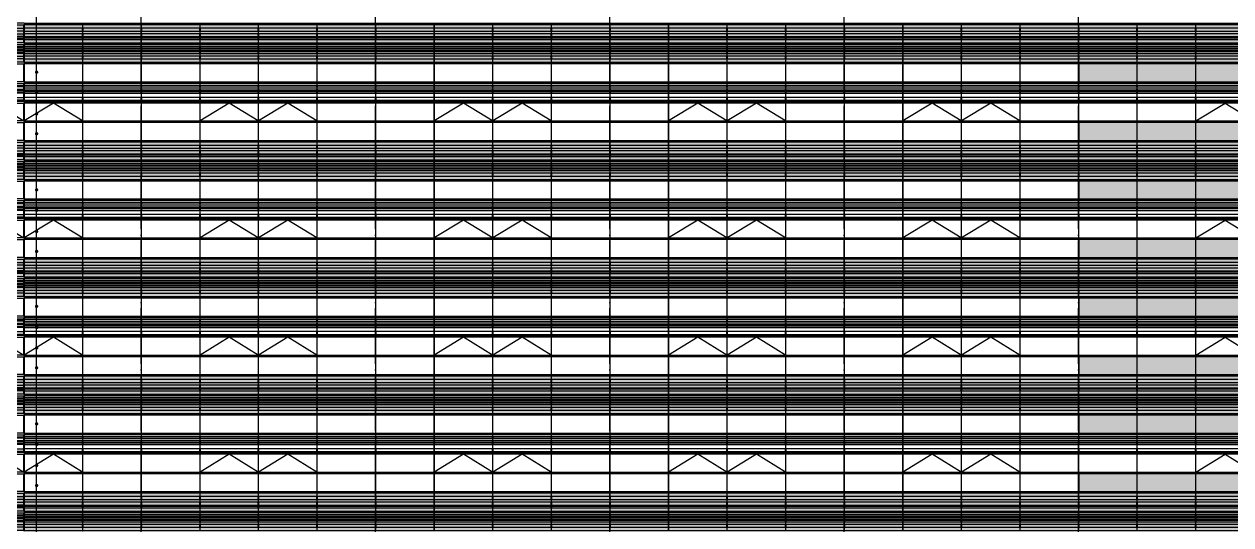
# Model space of a CAD drawing. Header units: millimetres. Extents: x 708158 to 1984082, y -168213 to -53.
# Drawn here: x 769185 to 812445, y -64169 to -46207 of the extents above; entities that cross this region are included whole.
import ezdxf

# ---------------------------------------------------------------- set-up
doc = ezdxf.new("R2010")
doc.units = ezdxf.units.MM
doc.header["$LTSCALE"] = 1000
doc.linetypes.add('DOTE', pattern=[2.42, 2, -0.2, 0.02, -0.2])
for name, color, linetype in [('A-AXIS', 1, 'DOTE'), ('A-看线', 63, 'Continuous'), ('DIM_LEAD', 3, 'Continuous'), ('DOTE', 1, 'DOTE'), ('WINDOW', 4, 'Continuous'), ('立面填充线2 穿孔板', 105, 'Continuous'), ('立面窗户线', 21, 'Continuous')]:
    doc.layers.add(name, color=color, linetype=linetype)

# ---------------------------------------------------------------- blocks, each defined once
blk = doc.blocks.new('A$C24AE1B25')
at = {"layer": '立面窗户线'}
blk.add_lwpolyline([(46850, 30), (0, 30), (-30, 30), (-300, 0), (-300, -30), (0, -30), (46850, -30)], dxfattribs=at)
blk = doc.blocks.new('A$C05264923')
at = {"layer": '立面窗户线'}
blk.add_lwpolyline([(46850, 30), (0, 30), (-90, 30), (-90, -30), (0, -30), (46850, -30)], dxfattribs=at)
blk = doc.blocks.new('A$C2A3A27BA')
at = {"layer": 'A-看线'}
for points in [[(0, -40), (2090, -40), (2090, -140), (0, -140)], [(0, -240), (2090, -240), (2090, -340), (0, -340)], [(0, -390), (2090, -390), (2090, -440), (0, -440)], [(2100, -40), (4190, -40), (4190, -140), (2100, -140)], [(2100, -240), (4190, -240), (4190, -340), (2100, -340)], [(2100, -390), (4190, -390), (4190, -440), (2100, -440)], [(4200, -40), (6290, -40), (6290, -140), (4200, -140)], [(4200, -240), (6290, -240), (6290, -340), (4200, -340)], [(4200, -390), (6290, -390), (6290, -440), (4200, -440)], [(6300, -40), (8390, -40), (8390, -140), (6300, -140)], [(6300, -240), (8390, -240), (8390, -340), (6300, -340)], [(6300, -390), (8390, -390), (8390, -440), (6300, -440)], [(0, -690), (2090, -690), (2090, -740), (0, -740)], [(0, -790), (2090, -790), (2090, -840), (0, -840)], [(2100, -690), (4190, -690), (4190, -740), (2100, -740)], [(2100, -790), (4190, -790), (4190, -840), (2100, -840)], [(4200, -690), (6290, -690), (6290, -740), (4200, -740)], [(4200, -790), (6290, -790), (6290, -840), (4200, -840)], [(6300, -690), (8390, -690), (8390, -740), (6300, -740)], [(6300, -790), (8390, -790), (8390, -840), (6300, -840)], [(0, -890), (2090, -890), (2090, -940), (0, -940)], [(0, -1040), (2090, -1040), (2090, -1140), (0, -1140)], [(2100, -890), (4190, -890), (4190, -940), (2100, -940)], [(2100, -1040), (4190, -1040), (4190, -1140), (2100, -1140)], [(4200, -890), (6290, -890), (6290, -940), (4200, -940)], [(4200, -1040), (6290, -1040), (6290, -1140), (4200, -1140)], [(6300, -890), (8390, -890), (8390, -940), (6300, -940)], [(6300, -1040), (8390, -1040), (8390, -1140), (6300, -1140)]]:
    blk.add_lwpolyline(points, close=True, dxfattribs=at)
at = {"layer": 'WINDOW'}
for points in [[(2090, 80), (2100, 80), (2100, -560), (2090, -560)], [(4190, 80), (4200, 80), (4200, -560), (4190, -560)], [(6290, 80), (6300, 80), (6300, -560), (6290, -560)], [(8390, 80), (8400, 80), (8400, -560), (8390, -560)], [(2090, -620), (2100, -620), (2100, -1260), (2090, -1260)], [(4190, -620), (4200, -620), (4200, -1260), (4190, -1260)], [(6290, -620), (6300, -620), (6300, -1260), (6290, -1260)], [(8390, -620), (8400, -620), (8400, -1260), (8390, -1260)]]:
    blk.add_lwpolyline(points, close=True, dxfattribs=at)
blk = doc.blocks.new('A$C68317506')
at = {"layer": 'A-看线'}
for points in [[(0, -40), (2090, -40), (2090, -140), (0, -140)], [(0, -240), (2090, -240), (2090, -340), (0, -340)], [(0, -390), (2090, -390), (2090, -440), (0, -440)], [(2100, -40), (4190, -40), (4190, -140), (2100, -140)], [(2100, -240), (4190, -240), (4190, -340), (2100, -340)], [(2100, -390), (4190, -390), (4190, -440), (2100, -440)], [(0, -690), (2090, -690), (2090, -740), (0, -740)], [(0, -790), (2090, -790), (2090, -840), (0, -840)], [(2100, -690), (4190, -690), (4190, -740), (2100, -740)], [(2100, -790), (4190, -790), (4190, -840), (2100, -840)], [(0, -890), (2090, -890), (2090, -940), (0, -940)], [(0, -1040), (2090, -1040), (2090, -1140), (0, -1140)], [(2100, -890), (4190, -890), (4190, -940), (2100, -940)], [(2100, -1040), (4190, -1040), (4190, -1140), (2100, -1140)], [(0, -2090), (2090, -2090), (2090, -2140), (0, -2140)], [(2100, -2090), (4190, -2090), (4190, -2140), (2100, -2140)], [(0, -2220), (2090, -2220), (2090, -2270), (0, -2270)], [(0, -2320), (2090, -2320), (2090, -2370), (0, -2370)], [(0, -2520), (2090, -2520), (2090, -2620), (0, -2620)], [(2100, -2220), (4190, -2220), (4190, -2270), (2100, -2270)], [(2100, -2320), (4190, -2320), (4190, -2370), (2100, -2370)], [(2100, -2520), (4190, -2520), (4190, -2620), (2100, -2620)]]:
    blk.add_lwpolyline(points, close=True, dxfattribs=at)
at = {"layer": 'WINDOW'}
for points in [[(2090, 80), (2100, 80), (2100, -560), (2090, -560)], [(4190, 80), (4200, 80), (4200, -560), (4190, -560)], [(2090, -620), (2100, -620), (2100, -1260), (2090, -1260)], [(4190, -620), (4200, -620), (4200, -1260), (4190, -1260)], [(2090, -1320), (2100, -1320), (2100, -1960), (2090, -1960)], [(4190, -1320), (4200, -1320), (4200, -1960), (4190, -1960)], [(2090, -2020), (2100, -2020), (2100, -2660), (2090, -2660)], [(4190, -2020), (4200, -2020), (4200, -2660), (4190, -2660)], [(2090, -2720), (2100, -2720), (2100, -3360), (2090, -3360)], [(4190, -2720), (4200, -2720), (4200, -3360), (4190, -3360)], [(2090, -3420), (2100, -3420), (2100, -4060), (2090, -4060)], [(4190, -3420), (4200, -3420), (4200, -4060), (4190, -4060)]]:
    blk.add_lwpolyline(points, close=True, dxfattribs=at)
blk.add_lwpolyline([(2100, -3360), (3145, -2720), (4190, -3360)], dxfattribs=at)
blk = doc.blocks.new('A$C090C4F04')
at = {"layer": '立面填充线2 穿孔板'}
for points in [[(5, 420), (46845, 420), (46845, -220), (5, -220)], [(5, -280), (46845, -280), (46845, -920), (5, -920)]]:
    blk.add_hatch(color=256, dxfattribs=at).paths.add_polyline_path(points)
at = {"layer": 'A-看线'}
for points in [[(5, 420), (46845, 420), (46845, -220), (5, -220)], [(5, -280), (46845, -280), (46845, -920), (5, -920)]]:
    blk.add_lwpolyline(points, close=True, dxfattribs=at)
blk.add_blockref('A$C68317506', (42655, 340), dxfattribs=at)
at = {"layer": 'WINDOW'}
for name, p in [('A$C2A3A27BA', (655, 340)), ('A$C2A3A27BA', (9055, 340)), ('A$C2A3A27BA', (17455, 340)), ('A$C2A3A27BA', (25855, 340)), ('A$C2A3A27BA', (34255, 340)), ('A$C05264923', (0, -250))]:
    blk.add_blockref(name, p, dxfattribs=at)
at = {"layer": '立面窗户线'}
blk.add_blockref('A$C24AE1B25', (0, 450), dxfattribs=at)
blk = doc.blocks.new('A$C646C2EE2')
at = {"layer": 'A-看线'}
for points in [[(0, -70), (2090, -70), (2090, -120), (0, -120)], [(0, -200), (2090, -200), (2090, -250), (0, -250)], [(0, -300), (2090, -300), (2090, -350), (0, -350)], [(2100, -70), (4190, -70), (4190, -120), (2100, -120)], [(2100, -200), (4190, -200), (4190, -250), (2100, -250)], [(2100, -300), (4190, -300), (4190, -350), (2100, -350)], [(4200, -70), (6290, -70), (6290, -120), (4200, -120)], [(4200, -200), (6290, -200), (6290, -250), (4200, -250)], [(4200, -300), (6290, -300), (6290, -350), (4200, -350)], [(6300, -70), (8390, -70), (8390, -120), (6300, -120)], [(6300, -200), (8390, -200), (8390, -250), (6300, -250)], [(6300, -300), (8390, -300), (8390, -350), (6300, -350)], [(0, -500), (2090, -500), (2090, -600), (0, -600)], [(2100, -500), (4190, -500), (4190, -600), (2100, -600)], [(4200, -500), (6290, -500), (6290, -600), (4200, -600)], [(6300, -500), (8390, -500), (8390, -600), (6300, -600)]]:
    blk.add_lwpolyline(points, close=True, dxfattribs=at)
at = {"layer": 'WINDOW'}
for points in [[(2090, 0), (2100, 0), (2100, -640), (2090, -640)], [(4190, 0), (4200, 0), (4200, -640), (4190, -640)], [(6290, 0), (6300, 0), (6300, -640), (6290, -640)], [(8390, 0), (8400, 0), (8400, -640), (8390, -640)]]:
    blk.add_lwpolyline(points, close=True, dxfattribs=at)
blk = doc.blocks.new('A$C59A864C1')
at = {"layer": 'WINDOW'}
for points in [[(2090, 0), (2100, 0), (2100, -640), (2090, -640)], [(4190, 0), (4200, 0), (4200, -640), (4190, -640)], [(6290, 0), (6300, 0), (6300, -640), (6290, -640)], [(8390, 0), (8400, 0), (8400, -640), (8390, -640)], [(2090, -1400), (2100, -1400), (2100, -2040), (2090, -2040)], [(4190, -1400), (4200, -1400), (4200, -2040), (4190, -2040)], [(6290, -1400), (6300, -1400), (6300, -2040), (6290, -2040)], [(8390, -1400), (8400, -1400), (8400, -2040), (8390, -2040)], [(2090, -2100), (2100, -2100), (2100, -2740), (2090, -2740)], [(4190, -2100), (4200, -2100), (4200, -2740), (4190, -2740)], [(6290, -2100), (6300, -2100), (6300, -2740), (6290, -2740)], [(8390, -2100), (8400, -2100), (8400, -2740), (8390, -2740)]]:
    blk.add_lwpolyline(points, close=True, dxfattribs=at)
blk.add_lwpolyline([(4190, -2040), (3145, -1400), (2100, -2040)], dxfattribs=at)
blk = doc.blocks.new('A$C455C528F')
at = {"layer": 'WINDOW'}
for points in [[(2090, 0), (2100, 0), (2100, -640), (2090, -640)], [(4190, 0), (4200, 0), (4200, -640), (4190, -640)], [(6290, 0), (6300, 0), (6300, -640), (6290, -640)], [(8390, 0), (8400, 0), (8400, -640), (8390, -640)], [(2090, -1400), (2100, -1400), (2100, -2040), (2090, -2040)], [(4190, -1400), (4200, -1400), (4200, -2040), (4190, -2040)], [(6290, -1400), (6300, -1400), (6300, -2040), (6290, -2040)], [(8390, -1400), (8400, -1400), (8400, -2040), (8390, -2040)], [(2090, -2100), (2100, -2100), (2100, -2740), (2090, -2740)], [(4190, -2100), (4200, -2100), (4200, -2740), (4190, -2740)], [(6290, -2100), (6300, -2100), (6300, -2740), (6290, -2740)], [(8390, -2100), (8400, -2100), (8400, -2740), (8390, -2740)]]:
    blk.add_lwpolyline(points, close=True, dxfattribs=at)
for points in [[(2100, -2040), (3145, -1400), (4190, -2040)], [(4200, -2040), (5245, -1400), (6290, -2040)]]:
    blk.add_lwpolyline(points, dxfattribs=at)
blk = doc.blocks.new('A$C22B71AAA')
at = {"layer": '立面填充线2 穿孔板'}
for points in [[(5, 420), (46845, 420), (46845, -220), (5, -220)], [(5, -280), (46845, -280), (46845, -920), (5, -920)], [(5, -980), (9045, -980), (9045, -1620), (5, -1620)], [(5, -3080), (9045, -3080), (9045, -3720), (5, -3720)]]:
    blk.add_hatch(color=256, dxfattribs=at).paths.add_polyline_path(points)
at = {"layer": 'A-看线'}
for points in [[(5, 420), (46845, 420), (46845, -220), (5, -220)], [(5, -280), (46845, -280), (46845, -920), (5, -920)], [(5, -980), (9045, -980), (9045, -1620), (5, -1620)], [(5, -1680), (46845, -1680), (46845, -2320), (5, -2320)], [(5, -3080), (9045, -3080), (9045, -3720), (5, -3720)]]:
    blk.add_lwpolyline(points, close=True, dxfattribs=at)
at = {"layer": 'WINDOW'}
for points in [[(17445, -980), (17455, -980), (17455, -1620), (17445, -1620)], [(17445, -2380), (17455, -2380), (17455, -3020), (17445, -3020)], [(17445, -3080), (17455, -3080), (17455, -3720), (17445, -3720)]]:
    blk.add_lwpolyline(points, close=True, dxfattribs=at)
at = {"layer": 'A-看线'}
blk.add_blockref('A$C68317506', (42655, 340), dxfattribs=at)
at = {"layer": 'WINDOW'}
for name, p in [('A$C2A3A27BA', (655, 340)), ('A$C2A3A27BA', (9055, 340)), ('A$C2A3A27BA', (17455, 340)), ('A$C2A3A27BA', (25855, 340)), ('A$C2A3A27BA', (34255, 340)), ('A$C05264923', (0, -250)), ('A$C59A864C1', (655, -980)), ('A$C455C528F', (9055, -980)), ('A$C455C528F', (17455, -980)), ('A$C455C528F', (25855, -980)), ('A$C455C528F', (34255, -980)), ('A$C05264923', (0, -1650)), ('A$C646C2EE2', (655, -1680)), ('A$C646C2EE2', (9055, -1680)), ('A$C646C2EE2', (17455, -1680)), ('A$C646C2EE2', (25855, -1680)), ('A$C646C2EE2', (34255, -1680)), ('A$C05264923', (0, -2350)), ('A$C05264923', (0, -3050))]:
    blk.add_blockref(name, p, dxfattribs=at)
at = {"layer": '立面窗户线'}
for p in [(0, 450), (0, -950)]:
    blk.add_blockref('A$C24AE1B25', p, dxfattribs=at)

msp = doc.modelspace()

# ---------------------------------------------------------------- linework, layer by layer
at = {"layer": 'A-AXIS'}
for p, q in [((714598, -46656.7), (825203.3, -46656.7)), ((714598, -50856.7), (825203.3, -50856.7)), ((714598, -55056.7), (825203.3, -55056.7)), ((714598, -59256.7), (825203.3, -59256.7)), ((714598, -63456.7), (825203.3, -63456.7))]:
    msp.add_line(p, q, dxfattribs=at)
at = {"layer": 'DIM_LEAD'}
for p in [(769632.3, -83327.6), (769632.3, -47931.7), (769632.3, -48667.1), (769632.3, -49424.6), (769632.3, -50138.3), (769632.3, -52152.1), (769632.3, -52887.5), (769632.3, -53645), (769632.3, -54358.7), (769632.3, -56330.3), (769632.3, -57086.7), (769632.3, -57823.2), (769632.3, -58536.9), (769632.3, -60547.5), (769632.3, -61283), (769632.3, -62040.4), (769632.3, -62754.1), (769632.3, -64709.1), (769632.3, -65444.5), (769632.3, -66232), (769632.3, -68959.4), (769632.3, -69694.8), (769632.3, -70482.3), (769632.3, -73142), (769632.3, -73877.4), (769632.3, -74634.9), (769632.3, -75201.2), (769632.3, -78548.2), (769632.3, -83327.6)]:
    msp.add_line(p, (769632.3, -32009.6), dxfattribs=at)
at = {"layer": 'DIM_LEAD', "const_width": 60}
for points in [[(769632.3, -47961.7, 1), (769632.3, -47901.7, 1)], [(769632.3, -48697.1, 1), (769632.3, -48637.1, 1)], [(769632.3, -49454.6, 1), (769632.3, -49394.6, 1)], [(769632.3, -50168.3, 1), (769632.3, -50108.3, 1)], [(769632.3, -52182.1, 1), (769632.3, -52122.1, 1)], [(769632.3, -52917.5, 1), (769632.3, -52857.5, 1)], [(769632.3, -53675, 1), (769632.3, -53615, 1)], [(769632.3, -54388.7, 1), (769632.3, -54328.7, 1)], [(769632.3, -56360.3, 1), (769632.3, -56300.3, 1)], [(769632.3, -57116.7, 1), (769632.3, -57056.7, 1)], [(769632.3, -57853.2, 1), (769632.3, -57793.2, 1)], [(769632.3, -58566.9, 1), (769632.3, -58506.9, 1)], [(769632.3, -60577.5, 1), (769632.3, -60517.5, 1)], [(769632.3, -61313, 1), (769632.3, -61253, 1)], [(769632.3, -62070.4, 1), (769632.3, -62010.4, 1)], [(769632.3, -62784.1, 1), (769632.3, -62724.1, 1)]]:
    msp.add_lwpolyline(points, format="xyb", close=True, dxfattribs=at)
at = {"layer": 'DOTE'}
for p, q in [((773384.9, -87432.6), (773384.9, -34859.5)), ((781784.9, -87432.6), (781784.9, -34859.5)), ((790184.9, -87432.6), (790184.9, -34859.5)), ((798584.9, -87432.6), (798584.9, -34859.5)), ((806984.9, -87432.6), (806984.9, -34859.5))]:
    msp.add_line(p, q, dxfattribs=at)

# ---------------------------------------------------------------- block references
at = {"layer": 'A-看线'}
for name, p in [('A$C22B71AAA', (722334.9, -46656.7)), ('A$C22B71AAA', (722334.9, -50856.7)), ('A$C22B71AAA', (722334.9, -55056.7)), ('A$C22B71AAA', (722334.9, -59256.7)), ('A$C090C4F04', (722334.9, -63456.7))]:
    msp.add_blockref(name, p, dxfattribs=at)
at = {"layer": 'A-看线', "xscale": -1}
for name, p in [('A$C22B71AAA', (816034.9, -46656.7)), ('A$C22B71AAA', (816034.9, -50856.7)), ('A$C22B71AAA', (816034.9, -55056.7)), ('A$C22B71AAA', (816034.9, -59256.7)), ('A$C090C4F04', (816034.9, -63456.7))]:
    msp.add_blockref(name, p, dxfattribs=at)

doc.saveas('drawing.dxf')
